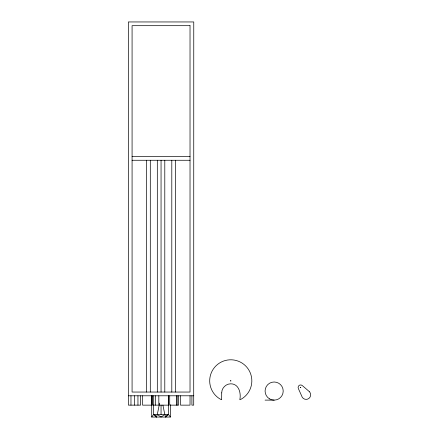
<?xml version="1.0" encoding="UTF-8"?>
<svg xmlns="http://www.w3.org/2000/svg" width="439" height="439" viewBox="0 0 439 439"><rect width="100%" height="100%" fill="white"/><g stroke="black" fill="none" stroke-linecap="round" stroke-linejoin="round"><path stroke-width="0.66" d="M153.573 405.137L153.573 414.482L156.377 417.05L157.316 414.482L159.582 403.134M162.918 405.137L164.79 414.482L165.722 417.05L167.528 414.482M151.707 417.05L153.573 414.482L168.527 414.482L170.398 417.05L151.707 417.05L151.707 395.791M165.722 417.05L168.527 414.482L168.527 395.791M164.79 414.482L161.053 417.05L157.316 414.482M132.079 156.531L190.027 156.531M132.079 160.268L190.027 160.268M193.764 395.791L128.342 395.791L128.342 21.95L193.764 21.95L193.709 405.137L191.914 405.137L191.914 395.791M265.079 400.116L274.145 400.116M159.417 405.137L168.631 405.137L168.631 395.791M154.577 414.482L156.377 417.05M190.032 395.791L190.032 405.137L180.5 405.137L180.5 395.791M178.662 395.791L178.662 405.137L169.712 405.137L169.712 395.791M176.972 395.791L176.972 405.137M176.862 395.791L176.862 405.137M175.54 160.268L175.54 392.049M171.797 160.268L171.797 392.049M170.398 404.703L170.398 417.05M168.433 395.791L168.433 405.137M164.79 160.268L164.79 392.049M161.053 160.268L161.053 392.049M161.053 405.137L161.053 414.482M158.825 395.791L158.825 405.137L152.514 405.137L152.514 395.791M157.316 160.268L157.316 392.049M155.521 395.791L155.521 405.137M153.727 395.791L153.727 405.137M151.801 395.791L151.801 405.137L142.582 405.137L142.582 395.791M150.303 160.268L150.303 392.049M146.566 160.268L146.566 392.049M140.579 395.791L140.579 405.137L128.397 405.137L128.397 395.791M137.95 395.791L137.95 405.137M134.526 395.791L134.526 405.137M130.97 395.791L130.97 405.137M221.706 392.872L221.662 399.704L220.23 399.111A21.077 21.077 0 0 1 214.622 367.311A21.077 21.077 0 0 1 246.91 367.311A21.077 21.077 0 0 1 241.302 399.111L239.826 399.726C241.236 393.201 238.909 383.752 230.766 383.812C225.915 383.779 221.673 388.021 221.706 392.872M230.486 380.822C230.958 381.842 231.221 379.971 230.486 380.822M300.375 387.379L300.863 387.511L300.397 387.319M190.027 25.687L132.079 25.687L132.079 392.049L190.027 392.049L190.027 25.687M309.226 391.511L302.405 385.656A2.53 2.53 0 0 0 298.427 388.713L302.241 397.229A4.555 4.555 0 0 0 308.996 398.354A4.555 4.555 0 0 0 309.226 391.511M269.612 398.903A9.06 9.06 0 0 0 283.204 391.056A9.06 9.06 0 0 0 269.612 383.209A9.06 9.06 0 0 0 269.612 398.903"/></g></svg>
